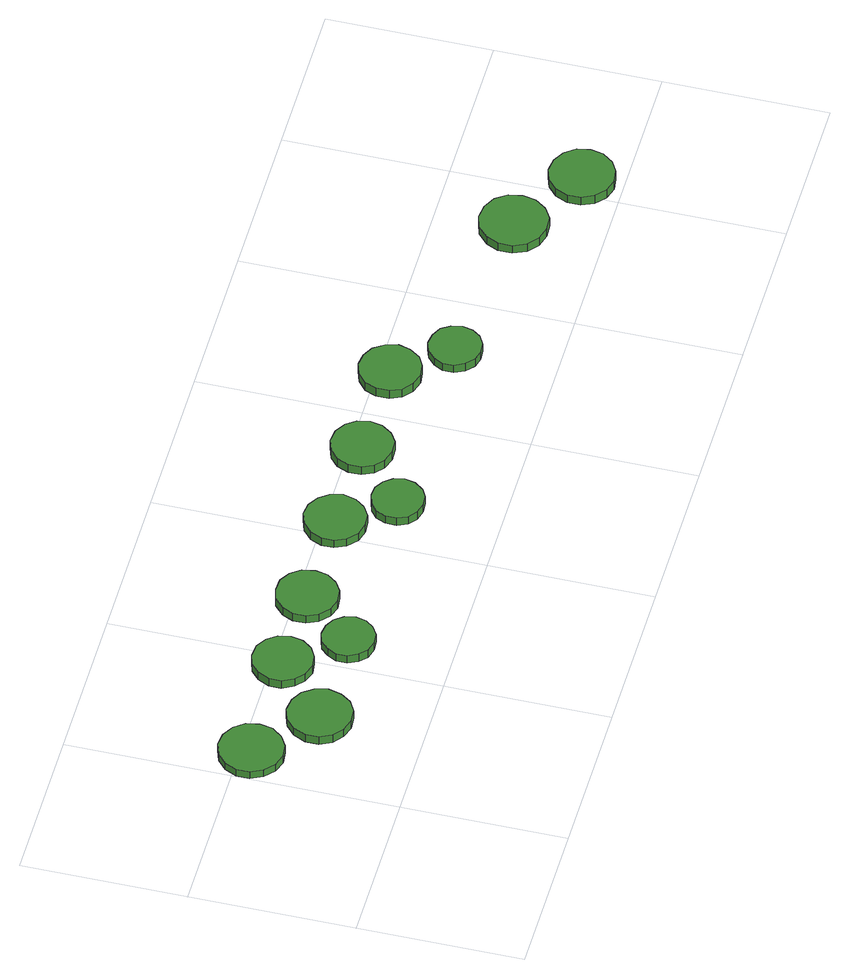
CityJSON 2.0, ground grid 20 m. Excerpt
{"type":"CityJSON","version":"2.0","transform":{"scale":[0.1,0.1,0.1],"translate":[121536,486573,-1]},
"CityObjects":{
"tree1":{"type":"SolitaryVegetationObject","attributes":{"function":"something"},"geometry":[{"type":"MultiSurface","lod":"1","boundaries":[[[0,1,2,3,4,5,6,7,8,9,10,11,12,13,14]],[[15,16,17,18,19,20,21,22,23,24,25,26,27,28,29]],[[0,29,28,1]],[[1,28,27,2]],[[2,27,26,3]],[[3,26,25,4]],[[4,25,24,5]],[[5,24,23,6]],[[6,23,22,7]],[[7,22,21,8]],[[8,21,20,9]],[[9,20,19,10]],[[10,19,18,11]],[[11,18,17,12]],[[12,17,16,13]],[[13,16,15,14]],[[14,15,29,0]]]}]},
"tree2":{"type":"SolitaryVegetationObject","attributes":{"function":"something"},"geometry":[{"type":"MultiSurface","lod":"1","boundaries":[[[30,31,32,33,34,35,36,37,38,39,40,41,42,43,44]],[[45,46,47,48,49,50,51,52,53,54,55,56,57,58,59]],[[30,59,58,31]],[[31,58,57,32]],[[32,57,56,33]],[[33,56,55,34]],[[34,55,54,35]],[[35,54,53,36]],[[36,53,52,37]],[[37,52,51,38]],[[38,51,50,39]],[[39,50,49,40]],[[40,49,48,41]],[[41,48,47,42]],[[42,47,46,43]],[[43,46,45,44]],[[44,45,59,30]]]}]},
"tree3":{"type":"SolitaryVegetationObject","attributes":{"function":"something"},"geometry":[{"type":"MultiSurface","lod":"1","boundaries":[[[60,61,62,63,64,65,66,67,68,69,70,71,72,73,74]],[[75,76,77,78,79,80,81,82,83,84,85,86,87,88,89]],[[60,89,88,61]],[[61,88,87,62]],[[62,87,86,63]],[[63,86,85,64]],[[64,85,84,65]],[[65,84,83,66]],[[66,83,82,67]],[[67,82,81,68]],[[68,81,80,69]],[[69,80,79,70]],[[70,79,78,71]],[[71,78,77,72]],[[72,77,76,73]],[[73,76,75,74]],[[74,75,89,60]]]}]},
"tree4":{"type":"SolitaryVegetationObject","attributes":{"function":"something"},"geometry":[{"type":"MultiSurface","lod":"1","boundaries":[[[90,91,92,93,94,95,96,97,98,99,100,101,102,103,104]],[[105,106,107,108,109,110,111,112,113,114,115,116,117,118,119]],[[90,119,118,91]],[[91,118,117,92]],[[92,117,116,93]],[[93,116,115,94]],[[94,115,114,95]],[[95,114,113,96]],[[96,113,112,97]],[[97,112,111,98]],[[98,111,110,99]],[[99,110,109,100]],[[100,109,108,101]],[[101,108,107,102]],[[102,107,106,103]],[[103,106,105,104]],[[104,105,119,90]]]}]},
"tree5":{"type":"SolitaryVegetationObject","attributes":{"function":"something"},"geometry":[{"type":"MultiSurface","lod":"1","boundaries":[[[120,121,122,123,124,125,126,127,128,129,130,131,132,133,134]],[[135,136,137,138,139,140,141,142,143,144,145,146,147,148,149]],[[120,149,148,121]],[[121,148,147,122]],[[122,147,146,123]],[[123,146,145,124]],[[124,145,144,125]],[[125,144,143,126]],[[126,143,142,127]],[[127,142,141,128]],[[128,141,140,129]],[[129,140,139,130]],[[130,139,138,131]],[[131,138,137,132]],[[132,137,136,133]],[[133,136,135,134]],[[134,135,149,120]]]}]},
"tree6":{"type":"SolitaryVegetationObject","attributes":{"function":"something"},"geometry":[{"type":"MultiSurface","lod":"1","boundaries":[[[150,151,152,153,154,155,156,157,158,159,160,161,162,163,164]],[[165,166,167,168,169,170,171,172,173,174,175,176,177,178,179]],[[150,179,178,151]],[[151,178,177,152]],[[152,177,176,153]],[[153,176,175,154]],[[154,175,174,155]],[[155,174,173,156]],[[156,173,172,157]],[[157,172,171,158]],[[158,171,170,159]],[[159,170,169,160]],[[160,169,168,161]],[[161,168,167,162]],[[162,167,166,163]],[[163,166,165,164]],[[164,165,179,150]]]}]},
"tree7":{"type":"SolitaryVegetationObject","attributes":{"function":"something"},"geometry":[{"type":"MultiSurface","lod":"1","boundaries":[[[180,181,182,183,184,185,186,187,188,189,190,191,192,193,194]],[[195,196,197,198,199,200,201,202,203,204,205,206,207,208,209]],[[180,209,208,181]],[[181,208,207,182]],[[182,207,206,183]],[[183,206,205,184]],[[184,205,204,185]],[[185,204,203,186]],[[186,203,202,187]],[[187,202,201,188]],[[188,201,200,189]],[[189,200,199,190]],[[190,199,198,191]],[[191,198,197,192]],[[192,197,196,193]],[[193,196,195,194]],[[194,195,209,180]]]}]},
"tree8":{"type":"SolitaryVegetationObject","attributes":{"function":"something"},"geometry":[{"type":"MultiSurface","lod":"1","boundaries":[[[210,211,212,213,214,215,216,217,218,219,220,221,222,223,224]],[[225,226,227,228,229,230,231,232,233,234,235,236,237,238,239]],[[210,239,238,211]],[[211,238,237,212]],[[212,237,236,213]],[[213,236,235,214]],[[214,235,234,215]],[[215,234,233,216]],[[216,233,232,217]],[[217,232,231,218]],[[218,231,230,219]],[[219,230,229,220]],[[220,229,228,221]],[[221,228,227,222]],[[222,227,226,223]],[[223,226,225,224]],[[224,225,239,210]]]}]},
"tree9":{"type":"SolitaryVegetationObject","attributes":{"function":"something"},"geometry":[{"type":"MultiSurface","lod":"1","boundaries":[[[240,241,242,243,244,245,246,247,248,249,250,251,252,253,254]],[[255,256,257,258,259,260,261,262,263,264,265,266,267,268,269]],[[240,269,268,241]],[[241,268,267,242]],[[242,267,266,243]],[[243,266,265,244]],[[244,265,264,245]],[[245,264,263,246]],[[246,263,262,247]],[[247,262,261,248]],[[248,261,260,249]],[[249,260,259,250]],[[250,259,258,251]],[[251,258,257,252]],[[252,257,256,253]],[[253,256,255,254]],[[254,255,269,240]]]}]},
"tree10":{"type":"SolitaryVegetationObject","attributes":{"function":"something"},"geometry":[{"type":"MultiSurface","lod":"1","boundaries":[[[270,271,272,273,274,275,276,277,278,279,280,281,282,283,284]],[[285,286,287,288,289,290,291,292,293,294,295,296,297,298,299]],[[270,299,298,271]],[[271,298,297,272]],[[272,297,296,273]],[[273,296,295,274]],[[274,295,294,275]],[[275,294,293,276]],[[276,293,292,277]],[[277,292,291,278]],[[278,291,290,279]],[[279,290,289,280]],[[280,289,288,281]],[[281,288,287,282]],[[282,287,286,283]],[[283,286,285,284]],[[284,285,299,270]]]}]},
"tree11":{"type":"SolitaryVegetationObject","attributes":{"function":"something"},"geometry":[{"type":"MultiSurface","lod":"1","boundaries":[[[300,301,302,303,304,305,306,307,308,309,310,311,312,313,314]],[[315,316,317,318,319,320,321,322,323,324,325,326,327,328,329]],[[300,329,328,301]],[[301,328,327,302]],[[302,327,326,303]],[[303,326,325,304]],[[304,325,324,305]],[[305,324,323,306]],[[306,323,322,307]],[[307,322,321,308]],[[308,321,320,309]],[[309,320,319,310]],[[310,319,318,311]],[[311,318,317,312]],[[312,317,316,313]],[[313,316,315,314]],[[314,315,329,300]]]}]},
"tree12":{"type":"SolitaryVegetationObject","attributes":{"function":"something"},"geometry":[{"type":"MultiSurface","lod":"1","boundaries":[[[330,331,332,333,334,335,336,337,338,339,340,341,342,343,344]],[[345,346,347,348,349,350,351,352,353,354,355,356,357,358,359]],[[330,359,358,331]],[[331,358,357,332]],[[332,357,356,333]],[[333,356,355,334]],[[334,355,354,335]],[[335,354,353,336]],[[336,353,352,337]],[[337,352,351,338]],[[338,351,350,339]],[[339,350,349,340]],[[340,349,348,341]],[[341,348,347,342]],[[342,347,346,343]],[[343,346,345,344]],[[344,345,359,330]]]}]}
},
"vertices":[
[79,187,19],[76,203,19],[66,216,19],[52,224,19],[36,226,19],[21,221,19],[9,210,19],[2,195,19],[2,179,19],[9,164,19],[21,153,19],[36,148,19],[52,150,19],[66,158,19],[76,171,19],[76,171,8],[66,158,8],[52,150,8],[36,148,8],[21,153,8],[9,164,8],[2,179,8],[2,195,8],[9,210,8],[21,221,8],[36,226,8],[52,224,8],[66,216,8],[76,203,8],[79,187,8],
[151,124,21],[147,140,21],[138,153,21],[124,161,21],[108,163,21],[93,158,21],[81,147,21],[74,132,21],[74,116,21],[81,101,21],[93,91,21],[108,86,21],[124,87,21],[138,95,21],[147,108,21],[147,108,9],[138,95,9],[124,87,9],[108,86,9],[93,91,9],[81,101,9],[74,116,9],[74,132,9],[81,147,9],[93,158,9],[108,163,9],[124,161,9],[138,153,9],[147,140,9],[151,124,9],
[222,187,21],[219,202,21],[210,214,21],[197,222,21],[182,223,21],[168,219,21],[157,209,21],[150,195,21],[150,180,21],[157,166,21],[168,156,21],[182,151,21],[197,153,21],[210,160,21],[219,172,21],[219,172,9],[210,160,9],[197,153,9],[182,151,9],[168,156,9],[157,166,9],[150,180,9],[150,195,9],[157,209,9],[168,219,9],[182,223,9],[197,222,9],[210,214,9],[219,202,9],[222,187,9],
[269,122,23],[266,135,23],[258,146,23],[247,152,23],[234,154,23],[221,150,23],[212,141,23],[206,129,23],[206,116,23],[212,104,23],[221,95,23],[234,91,23],[247,92,23],[258,99,23],[266,109,23],[266,109,11],[258,99,11],[247,92,11],[234,91,11],[221,95,11],[212,104,11],[206,116,11],[206,129,11],[212,141,11],[221,150,11],[234,154,11],[247,152,11],[258,146,11],[266,135,11],[269,122,11],
[331,186,21],[328,202,21],[319,214,21],[306,222,21],[290,223,21],[276,219,21],[264,208,21],[258,194,21],[258,179,21],[264,165,21],[276,154,21],[290,149,21],[306,151,21],[319,159,21],[328,171,21],[328,171,9],[319,159,9],[306,151,9],[290,149,9],[276,154,9],[264,165,9],[258,179,9],[258,194,9],[264,208,9],[276,219,9],[290,223,9],[306,222,9],[319,214,9],[328,202,9],[331,186,9],
[457,186,21],[453,201,21],[444,213,21],[431,221,21],[416,223,21],[401,218,21],[389,207,21],[383,193,21],[383,178,21],[389,164,21],[401,153,21],[416,149,21],[431,150,21],[444,158,21],[453,170,21],[453,170,9],[444,158,9],[431,150,9],[416,149,9],[401,153,9],[389,164,9],[383,178,9],[383,193,9],[389,207,9],[401,218,9],[416,223,9],[431,221,9],[444,213,9],[453,201,9],[457,186,9],
[496,123,24],[493,136,24],[485,146,24],[474,153,24],[461,154,24],[448,150,24],[438,142,24],[433,130,24],[433,116,24],[438,104,24],[448,96,24],[461,92,24],[474,93,24],[485,99,24],[493,110,24],[493,110,12],[485,99,12],[474,93,12],[461,92,12],[448,96,12],[438,104,12],[433,116,12],[433,130,12],[438,142,12],[448,150,12],[461,154,12],[474,153,12],[485,146,12],[493,136,12],[496,123,12],
[577,185,22],[574,200,22],[565,212,22],[552,220,22],[536,222,22],[521,217,22],[510,207,22],[504,192,22],[504,177,22],[510,163,22],[521,153,22],[536,148,22],[552,149,22],[565,157,22],[574,170,22],[574,170,9],[565,157,9],[552,149,9],[536,148,9],[521,153,9],[510,163,9],[504,177,9],[504,192,9],[510,207,9],[521,217,9],[536,222,9],[552,220,9],[565,212,9],[574,200,9],[577,185,9],
[703,184,23],[699,199,23],[690,212,23],[677,219,23],[662,221,23],[647,216,23],[635,206,23],[629,192,23],[629,176,23],[635,162,23],[647,152,23],[662,147,23],[677,149,23],[690,156,23],[699,169,23],[699,169,10],[690,156,10],[677,149,10],[662,147,10],[647,152,10],[635,162,10],[629,176,10],[629,192,10],[635,206,10],[647,216,10],[662,221,10],[677,219,10],[690,212,10],[699,199,10],[703,184,10],
[749,120,24],[746,133,24],[739,144,24],[727,150,24],[714,152,24],[702,148,24],[692,139,24],[686,127,24],[686,114,24],[692,102,24],[702,93,24],[714,89,24],[727,90,24],[739,97,24],[746,107,24],[746,107,12],[739,97,12],[727,90,12],[714,89,12],[702,93,12],[692,102,12],[686,114,12],[686,127,12],[692,139,12],[702,148,12],[714,152,12],[727,150,12],[739,144,12],[746,133,12],[749,120,12],
[968,105,25],[965,122,25],[955,136,25],[940,144,25],[923,146,25],[907,141,25],[894,129,25],[887,114,25],[887,97,25],[894,81,25],[907,70,25],[923,65,25],[940,66,25],[955,75,25],[965,89,25],[965,89,13],[955,75,13],[940,66,13],[923,65,13],[907,70,13],[894,81,13],[887,97,13],[887,114,13],[894,129,13],[907,141,13],[923,146,13],[940,144,13],[955,136,13],[965,122,13],[968,105,13],
[1058,48,26],[1055,64,26],[1045,77,26],[1031,85,26],[1015,87,26],[1000,82,26],[988,71,26],[981,56,26],[981,40,26],[988,25,26],[1000,14,26],[1015,9,26],[1031,11,26],[1045,19,26],[1055,32,26],[1055,32,13],[1045,19,13],[1031,11,13],[1015,9,13],[1000,14,13],[988,25,13],[981,40,13],[981,56,13],[988,71,13],[1000,82,13],[1015,87,13],[1031,85,13],[1045,77,13],[1055,64,13],[1058,48,13]
]}
